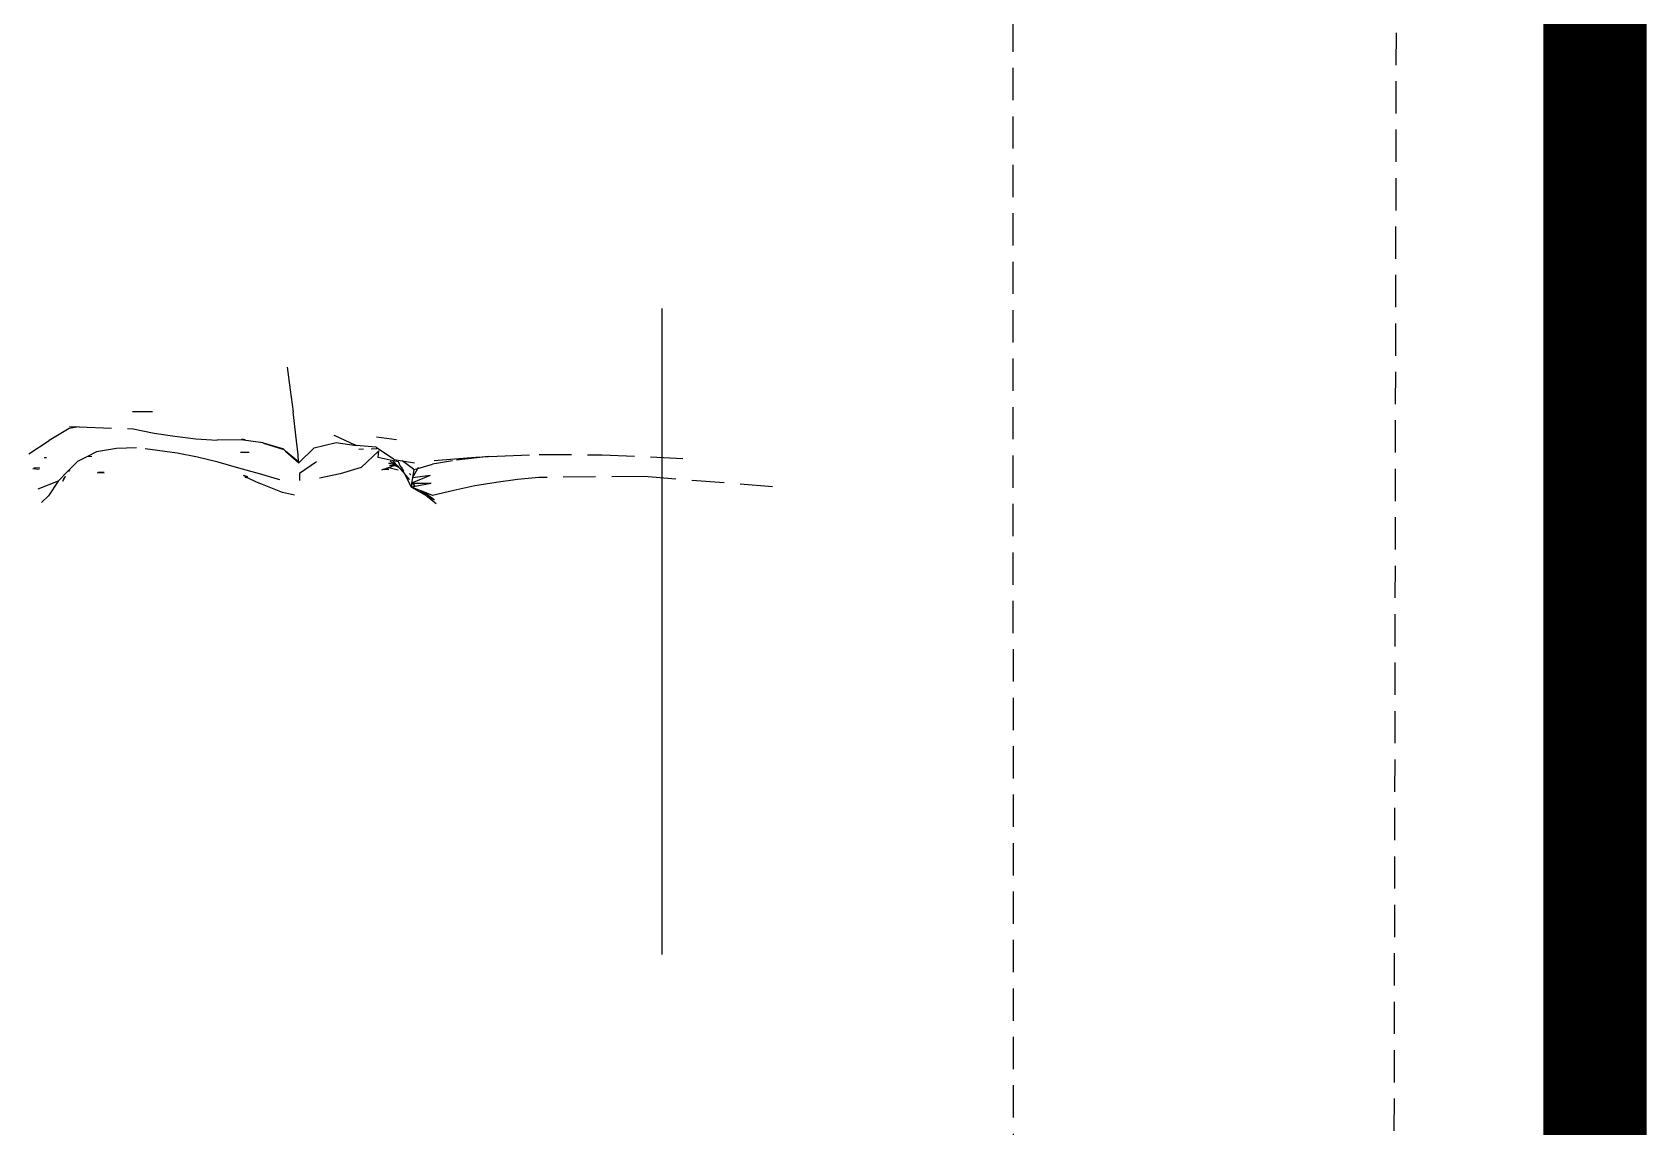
# Model space of a CAD drawing. Header units: millimetres. Extents: x 0 to 460473, y -68369 to 85219.
# Drawn here: x 231152.2 to 231464.6, y -39148.6 to -38936.8 of the extents above; entities that cross this region are included whole.
import ezdxf

# ---------------------------------------------------------------- set-up
doc = ezdxf.new("R2010")
doc.units = ezdxf.units.MM
doc.header["$LTSCALE"] = 50
doc.linetypes.add('HIDDEN2', pattern=[0.1875, 0.125, -0.0625])
doc.layers.add('fur', color=6, linetype='Continuous')
doc.layers.add('hid', color=8, linetype='HIDDEN2')

msp = doc.modelspace()

# ---------------------------------------------------------------- linework, layer by layer
at = {"layer": 'fur', "color": 40, "lineweight": 50, "true_color": 0xf8d731, "const_width": 20}
msp.add_lwpolyline([(231454.62857818, -37422.47504293), (231454.62857818, -39432.25663589), (230244.58358802, -39432.25663589), (230244.58358802, -37422.47504293)], close=True, dxfattribs=at)
at = {"layer": 'hid', "ltscale": 20}
msp.add_line((231273.99865146, -35427.76328172), (231273.99865146, -39538.26280634), dxfattribs=at)
at = {"layer": 'hid'}
for p, q in [((231445.38953013, -39441.24134443), (231445.38953013, -37668.9292549)), ((231415.28617982, -39421.2813812), (231416.26054921, -38889.34669996)), ((231342.18903909, -39362.45822599), (231341.98601846, -38916.02787653)), ((231201.51952893, -39001.59753171), (231202.07428908, -39006.00452826)), ((231202.07428908, -39006.00452826), (231202.68022048, -39010.25554853)), ((231171.56884715, -39010.19789063), (231175.44206345, -39010.17039481)), ((231203.2123406, -39014.75986362), (231202.68022048, -39010.25554853)), ((231159.30872562, -39013.49722228), (231155.44729166, -39015.79753916)), ((231161.25840986, -39013.16716953), (231159.30872562, -39013.49722228)), ((231159.36643526, -39013.0961166), (231161.25840986, -39013.16716953)), ((231161.25840986, -39013.16716953), (231171.72423653, -39013.5602127)), ((231171.72423653, -39013.5602127), (231175.75511413, -39014.35925786)), ((231175.75511413, -39014.35925786), (231179.78068176, -39014.9714981)), ((231203.64162951, -39018.59511377), (231203.2123406, -39014.75986362)), ((231151.48887802, -39018.37098119), (231155.44729166, -39015.79753916)), ((231168.4729476, -39017.33997129), (231164.63873715, -39018.00786973)), ((231172.36431291, -39017.23065458), (231168.4729476, -39017.33997129)), ((231180.20061878, -39018.28366113), (231172.36431291, -39017.23065458)), ((231179.78068176, -39014.9714981), (231183.81148011, -39015.48991927)), ((231183.81148011, -39015.48991927), (231187.94444922, -39015.76387762)), ((231192.62822903, -39015.65589404), (231187.94444922, -39015.76387762)), ((231196.78287393, -39016.28796459), (231192.62822903, -39015.65589404)), ((231192.7091599, -39015.49441859), (231193.37959333, -39015.62652115)), ((231196.78287393, -39016.28796459), (231196.94414581, -39016.33448977)), ((231196.94414581, -39016.33448977), (231200.87431585, -39017.57802263)), ((231200.67035583, -39017.40946073), (231196.94414581, -39016.33448977)), ((231200.87431585, -39017.57802263), (231200.67035583, -39017.40946073)), ((231201.21175801, -39017.85690027), (231200.87431585, -39017.57802263)), ((231201.21175801, -39017.85690027), (231203.78803685, -39020.13054697)), ((231203.7346201, -39019.94190898), (231201.21175801, -39017.85690027)), ((231203.78803685, -39020.13054697), (231206.75401377, -39017.25115146)), ((231206.75401377, -39017.25115146), (231210.98838752, -39016.18198071)), ((231210.72494655, -39014.85195361), (231210.53385025, -39014.91302212)), ((231210.71887334, -39014.81185571), (231214.59507484, -39016.66457399)), ((231210.98838752, -39016.18198071), (231214.86929139, -39016.78788857)), ((231214.86929139, -39016.78788857), (231214.59507484, -39016.66457399)), ((231218.71479544, -39017.08501006), (231214.86929139, -39016.78788857)), ((231216.25821683, -39017.5154951), (231215.37707892, -39017.53922516)), ((231219.27519579, -39017.78840311), (231215.84167701, -39021.029077)), ((231218.8400563, -39017.44596317), (231217.80150595, -39017.47393253)), ((231218.71479544, -39017.08501006), (231222.07545812, -39019.36183812)), ((231218.80474798, -39015.07531565), (231222.68911258, -39015.64172952)), ((231219.12757324, -39019.10920227), (231219.27519579, -39017.78840311)), ((231154.94635638, -39019.16669446), (231154.51448424, -39019.17832528)), ((231160.91059409, -39019.86308763), (231159.23934453, -39021.55414108)), ((231162.73134587, -39018.95703569), (231160.91059409, -39019.86308763)), ((231164.63873715, -39018.00786973), (231162.73134587, -39018.95703569)), ((231163.71276806, -39018.93060485), (231162.73134587, -39018.95703569)), ((231184.1295898, -39019.06354254), (231180.20061878, -39018.28366113)), ((231188.12760369, -39019.98206954), (231184.1295898, -39019.06354254)), ((231192.13718856, -39021.17338839), (231188.12760369, -39019.98206954)), ((231194.14479295, -39018.1110352), (231192.49650881, -39018.1554254)), ((231203.7346201, -39019.94190898), (231203.64162951, -39018.59511377)), ((231203.78803685, -39020.13054697), (231203.7346201, -39019.94190898)), ((231203.80989652, -39019.86872331), (231203.78803685, -39020.13054697)), ((231207.17183736, -39019.96223922), (231203.89352304, -39022.2137302)), ((231222.02333383, -39019.7379973), (231219.12757324, -39019.10920227)), ((231220.00305845, -39021.40601969), (231222.20439916, -39020.66446578)), ((231222.20439916, -39020.66446578), (231220.92875063, -39021.22659798)), ((231222.7037116, -39020.7077966), (231221.201501, -39020.21503412)), ((231221.201501, -39020.21503412), (231222.4487526, -39020.53657709)), ((231221.32468711, -39020.59930902), (231222.20439916, -39020.66446578)), ((231221.43049032, -39019.85275587), (231222.70423608, -39020.50691613)), ((231222.4487526, -39020.53657709), (231221.43049032, -39019.85275587)), ((231222.07545812, -39019.36183812), (231221.98562778, -39019.3541396)), ((231223.02763, -39019.9560735), (231222.02333383, -39019.7379973)), ((231222.70423608, -39020.50691613), (231222.02333383, -39019.7379973)), ((231222.07545812, -39019.36183812), (231222.22450309, -39019.46281517)), ((231222.2672592, -39020.67856814), (231222.20439916, -39020.66446578)), ((231222.22450309, -39019.46281517), (231223.77952575, -39019.7251349)), ((231223.14388949, -39021.00340117), (231222.2672592, -39020.67856814)), ((231222.2672592, -39020.67856814), (231222.7037116, -39020.7077966)), ((231222.2672592, -39020.67856814), (231222.85730249, -39020.81094165)), ((231222.4487526, -39020.53657709), (231222.81385045, -39020.63069976)), ((231222.7037116, -39020.7077966), (231222.4487526, -39020.53657709)), ((231222.7037116, -39020.7077966), (231222.73434251, -39020.7178443)), ((231222.81385045, -39020.63069976), (231222.70423608, -39020.50691613)), ((231222.73434251, -39020.7178443), (231222.90362497, -39020.73207895)), ((231222.85730249, -39020.81094165), (231222.73434251, -39020.7178443)), ((231222.90362497, -39020.73207895), (231222.81385045, -39020.63069976)), ((231222.85730249, -39020.81094165), (231222.95516288, -39020.79027888)), ((231223.14388949, -39021.00340117), (231222.85730249, -39020.81094165)), ((231222.95516288, -39020.79027888), (231222.90362497, -39020.73207895)), ((231222.95516288, -39020.79027888), (231223.14388949, -39021.00340117)), ((231223.42770472, -39020.81981171), (231223.02763, -39019.9560735)), ((231224.18916583, -39022.18379475), (231223.14388949, -39021.00340117)), ((231223.48230573, -39020.90651097), (231223.42770472, -39020.81981171)), ((231223.50538112, -39020.87235718), (231223.42770472, -39020.81981171)), ((231223.48230573, -39020.90651097), (231223.53814009, -39020.93518594)), ((231223.53814009, -39020.93518594), (231223.50538112, -39020.87235718)), ((231223.53814009, -39020.93518594), (231223.52729852, -39020.97795362)), ((231223.56727678, -39020.99106748), (231223.52729852, -39020.97795362)), ((231223.56727678, -39020.99106748), (231223.53814009, -39020.93518594)), ((231223.61246981, -39020.97335961), (231223.56727678, -39020.99106748)), ((231223.66825042, -39021.20176677), (231223.56727678, -39020.99106748)), ((231223.64493599, -39020.9425649), (231223.61246981, -39020.97335961)), ((231223.67119102, -39020.98452199), (231223.61246981, -39020.97335961)), ((231223.67119102, -39020.98452199), (231223.64493599, -39020.9425649)), ((231223.70318383, -39021.03564838), (231223.67119102, -39020.98452199)), ((231223.77952575, -39019.7251349), (231226.18180718, -39020.13038032)), ((231225.9674269, -39021.38868899), (231223.77952575, -39019.7251349)), ((231226.815412, -39021.20481063), (231229.61088777, -39020.4036721)), ((231226.815412, -39021.20481063), (231226.94326149, -39020.97983353)), ((231233.53950215, -39019.71660991), (231229.61088777, -39020.4036721)), ((231229.97933654, -39019.70777792), (231233.89389666, -39019.34633288)), ((231240.47815117, -39018.89341126), (231233.53950215, -39019.71660991)), ((231233.89389666, -39019.34633288), (231238.02328616, -39019.01005068)), ((231238.02328616, -39019.01005068), (231240.47815117, -39018.89341126)), ((231240.47815117, -39018.89341126), (231242.1372741, -39018.8145804)), ((231242.1372741, -39018.8145804), (231250.26483599, -39018.49062966)), ((231250.26483599, -39018.49062966), (231262.47700925, -39018.58278231)), ((231262.47700925, -39018.58278231), (231278.89346642, -39019.30583903)), ((231153.52200769, -39021.3897701), (231152.26115465, -39021.31570128)), ((231153.64641749, -39021.19559547), (231152.46745613, -39021.12001582)), ((231157.1647247, -39023.65334463), (231153.22772267, -39025.2277719)), ((231157.1647247, -39023.65334463), (231155.35350854, -39026.49774545)), ((231159.07915876, -39021.71622501), (231157.1647247, -39023.65334463)), ((231158.53200328, -39022.77481155), (231158.05739778, -39023.73519598)), ((231158.53200328, -39022.77481155), (231158.16247952, -39023.37920337)), ((231159.23934453, -39021.55414108), (231159.07915876, -39021.71622501)), ((231159.40921602, -39021.73561423), (231159.07915876, -39021.71622501)), ((231159.54581752, -39021.57378814), (231159.23934453, -39021.55414108)), ((231166.12838401, -39022.13033184), (231164.765375, -39022.05026186)), ((231166.10934932, -39021.99455629), (231164.98347856, -39021.92238012)), ((231196.137514, -39022.2838862), (231192.13718856, -39021.17338839)), ((231192.96658795, -39022.50135313), (231193.85273626, -39022.79637505)), ((231192.96658795, -39022.50135313), (231194.18496132, -39023.14368375)), ((231193.3097549, -39022.91862302), (231193.5289947, -39022.94976187)), ((231194.18496132, -39023.14368375), (231193.5289947, -39022.94976187)), ((231194.18496132, -39023.14368375), (231196.11211331, -39024.09327774)), ((231200.60601533, -39025.88950461), (231196.11211331, -39024.09327774)), ((231200.06956269, -39023.42287968), (231196.137514, -39022.2838862)), ((231203.89352304, -39022.2137302), (231203.90789431, -39023.51969829)), ((231211.79872649, -39022.24472549), (231207.77181155, -39023.06810029)), ((231215.84167701, -39021.029077), (231211.79872649, -39022.24472549)), ((231219.85619786, -39021.51705486), (231220.00305845, -39021.40601969)), ((231220.92875063, -39021.22659798), (231220.00305845, -39021.40601969)), ((231220.44659497, -39021.43906655), (231220.00305845, -39021.40601969)), ((231220.44659497, -39021.43906655), (231220.28574457, -39021.50994751)), ((231220.92875063, -39021.22659798), (231220.44659497, -39021.43906655)), ((231221.19581677, -39021.4948893), (231220.44659497, -39021.43906655)), ((231221.44142728, -39021.12722875), (231220.92875063, -39021.22659798)), ((231221.44142728, -39021.12722875), (231222.99184207, -39021.46517195)), ((231223.7024961, -39021.25614442), (231223.66825042, -39021.20176677)), ((231223.7024961, -39021.25614442), (231224.02920753, -39021.55665351)), ((231223.84854425, -39021.26794293), (231223.7024961, -39021.25614442)), ((231223.83606738, -39021.46823811), (231223.7024961, -39021.25614442)), ((231223.70318383, -39021.03564838), (231223.72026113, -39021.06293892)), ((231223.70318383, -39021.03564838), (231223.73611754, -39021.08827839)), ((231224.02920753, -39021.55665351), (231223.83606738, -39021.46823811)), ((231224.18916583, -39022.18379475), (231223.83606738, -39021.46823811)), ((231224.07377218, -39021.62787044), (231224.02920753, -39021.55665351)), ((231224.52689181, -39022.56517676), (231224.18916583, -39022.18379475)), ((231225.55795132, -39024.80900224), (231224.18916583, -39022.18379475)), ((231225.11474024, -39023.30856372), (231224.52689181, -39022.56517676)), ((231225.15590883, -39023.35718868), (231225.11474024, -39023.30856372)), ((231225.23683273, -39022.27609878), (231225.21023418, -39022.23603955)), ((231225.23683273, -39022.27609878), (231225.47060071, -39022.45068224)), ((231225.60296722, -39024.07161436), (231225.55795132, -39024.80900224)), ((231229.20056682, -39022.57334219), (231225.60296722, -39024.07161436)), ((231225.75938689, -39023.06310105), (231225.60296722, -39024.07161436)), ((231225.60296722, -39024.07161436), (231225.76128069, -39024.07220408)), ((231225.75938689, -39023.06310105), (231226.815412, -39021.20481063)), ((231226.05797096, -39021.42188109), (231225.75938689, -39023.06310105)), ((231229.20056682, -39022.57334219), (231225.75938689, -39023.06310105)), ((231226.19617845, -39024.5858695), (231225.76128069, -39024.07220408)), ((231225.76128069, -39024.07220408), (231225.90702281, -39024.07274696)), ((231226.19617845, -39024.5858695), (231225.90702281, -39024.07274696)), ((231225.90702281, -39024.07274696), (231229.40554237, -39024.08577888)), ((231225.98132265, -39021.44384727), (231225.9674269, -39021.38868899)), ((231225.99644374, -39021.3765315), (231225.98132265, -39021.44384727)), ((231225.98132265, -39021.44384727), (231226.05797096, -39021.42188109)), ((231226.05797096, -39021.42188109), (231226.815412, -39021.20481063)), ((231226.07197895, -39021.34488374), (231226.05797096, -39021.42188109)), ((231226.31003355, -39024.66763497), (231229.40554237, -39024.08577888)), ((231241.96468674, -39023.92796954), (231237.84018453, -39024.593535)), ((231246.08990224, -39023.38255247), (231241.96468674, -39023.92796954)), ((231250.18708847, -39022.98561283), (231246.08990224, -39023.38255247)), ((231270.5805838, -39022.77497819), (231250.18708847, -39022.98561283)), ((231295.40851474, -39024.77017481), (231270.5805838, -39022.77497819)), ((231153.97128091, -39027.81542636), (231155.35350854, -39026.49774545)), ((231202.91063827, -39026.38335228), (231200.60601533, -39025.88950461)), ((231225.55795132, -39024.80900224), (231226.31003355, -39024.66763497)), ((231225.55795132, -39024.80900224), (231228.42345006, -39026.42128087)), ((231227.35952879, -39025.54454308), (231225.55795132, -39024.80900224)), ((231226.31003355, -39024.66763497), (231226.19617845, -39024.5858695)), ((231227.35952879, -39025.54454308), (231228.42345006, -39026.42128087)), ((231227.75713443, -39025.70687592), (231227.35952879, -39025.54454308)), ((231229.94039673, -39027.27479396), (231227.75713443, -39025.70687592)), ((231229.63912837, -39026.47524887), (231227.75713443, -39025.70687592)), ((231228.42345006, -39026.42128087), (231229.94039673, -39027.27479396)), ((231228.42345006, -39026.42128087), (231230.35785048, -39028.01534802)), ((231233.76191343, -39025.50123031), (231229.63912837, -39026.47524887)), ((231237.84018453, -39024.593535), (231233.76191343, -39025.50123031))]:
    msp.add_line(p, q, dxfattribs=at)

doc.saveas('drawing.dxf')
